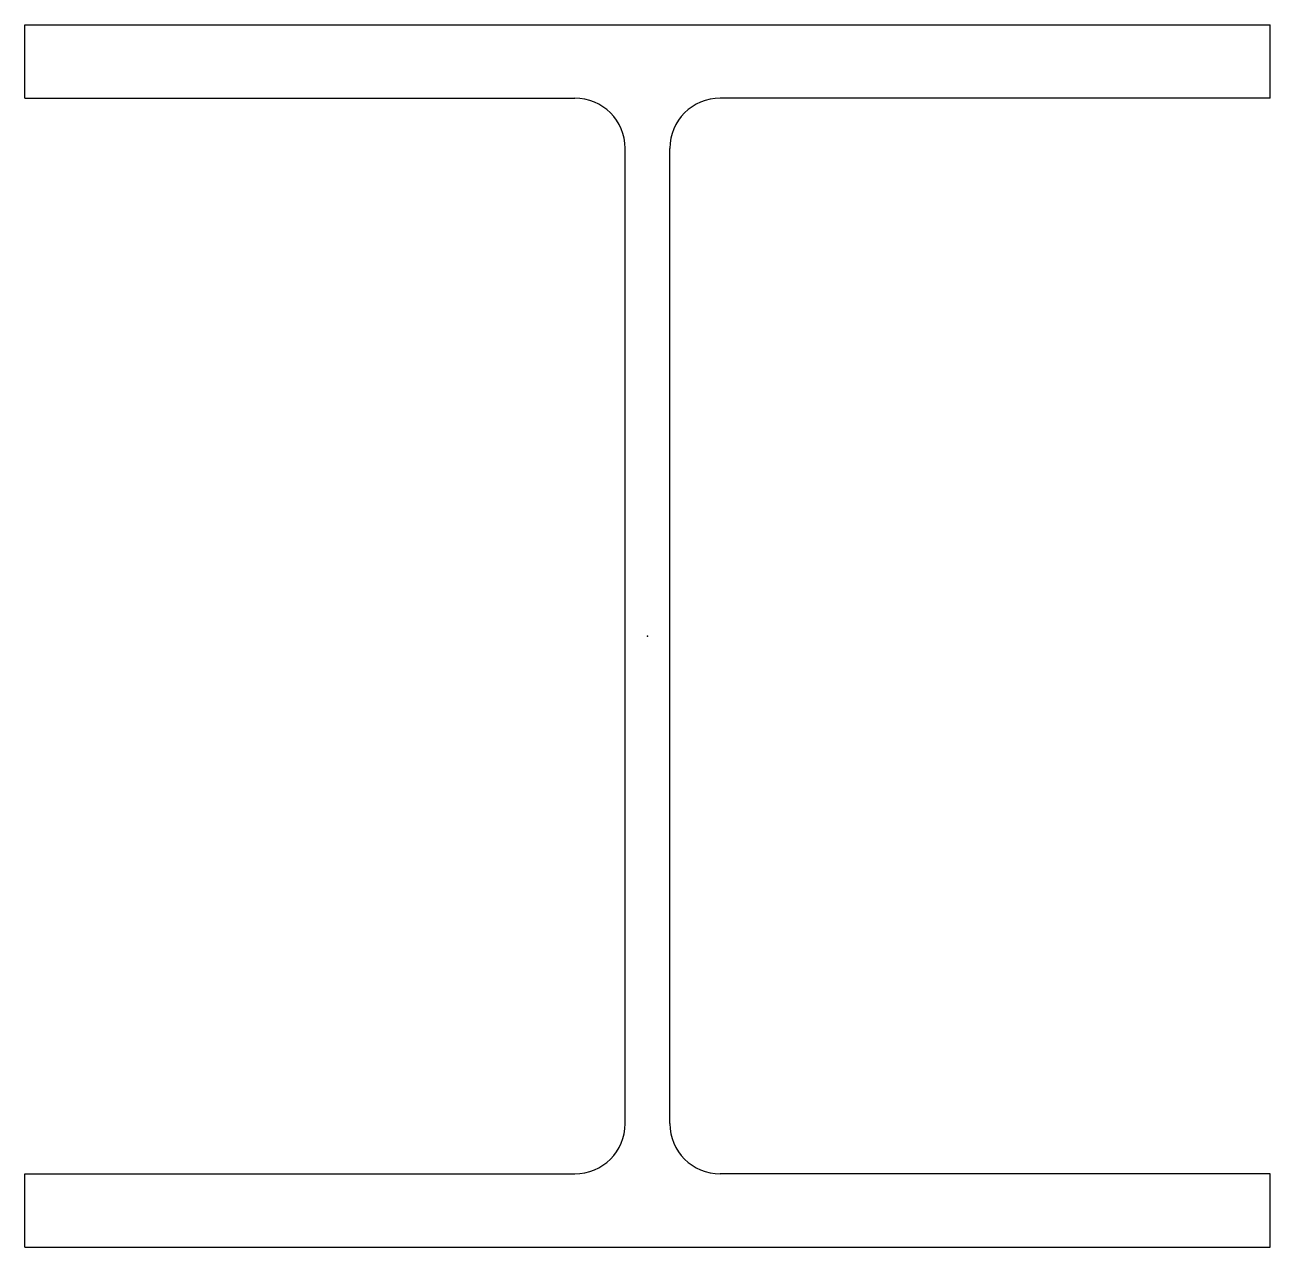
# Model space of a CAD drawing. Header units: millimetres. Extents: x -186 to 186, y -182 to 182.
import ezdxf

# ---------------------------------------------------------------- set-up
doc = ezdxf.new("R2010")
doc.units = ezdxf.units.MM
doc.layers.add('Profile', color=7, linetype='Continuous')

msp = doc.modelspace()

# ---------------------------------------------------------------- linework, layer by layer
at = {"layer": 'Profile'}
for p, q in [((-185.5, 182), (185.5, 182)), ((-185.5, 160.2), (-185.5, 182)), ((185.5, 160.2), (185.5, 182)), ((-185.5, 160.2), (-21.65, 160.2)), ((185.5, 160.2), (21.65, 160.2)), ((-6.65, -145.2), (-6.65, 145.2)), ((6.65, -145.2), (6.65, 145.2)), ((-185.5, -182), (-185.5, -160.2)), ((-185.5, -160.2), (-21.65, -160.2)), ((185.5, -160.2), (21.65, -160.2)), ((185.5, -182), (185.5, -160.2)), ((-185.5, -182), (185.5, -182))]:
    msp.add_line(p, q, dxfattribs=at)
for centre, start, end in [((-21.65, 145.2), 0, 90), ((21.65, 145.2), 90, 180), ((-21.65, -145.2), 270, 0), ((21.65, -145.2), 180, 270)]:
    msp.add_arc(centre, 15, start, end, dxfattribs=at)
msp.add_point((0, 0), dxfattribs=at)

doc.saveas('drawing.dxf')
